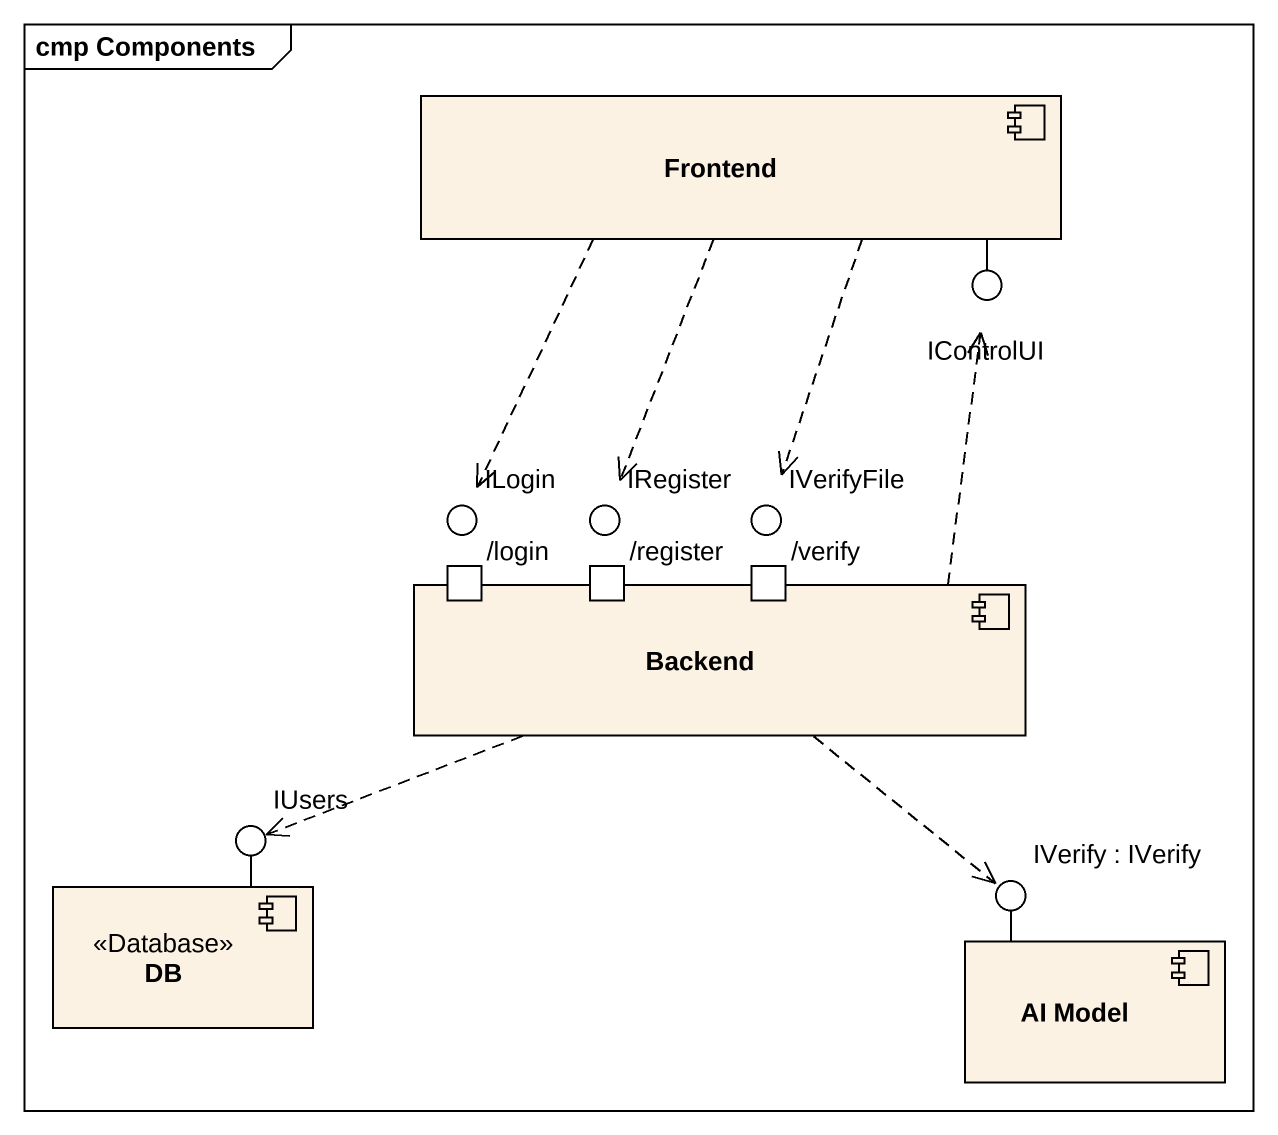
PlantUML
@startuml
mainframe cmp Components
component Frontend
() IControlUI
() ILogin
() IRegister
() IVerifyFile
component Backend {
  port "/login" as login
  port "/register" as register
  port "/verify" as verify
}
() IUsers
() "IVerify : IVerify" as IVerify
component DB <<Database>>
component "AI Model" as AI_Model
Frontend -right- IControlUI
DB -up- IUsers
AI_Model -up- IVerify
Frontend ..> ILogin
Frontend ..> IRegister
Frontend ..> IVerifyFile
Backend .up.> IControlUI
Backend .left.> IUsers
Backend ..> IVerify
@enduml
